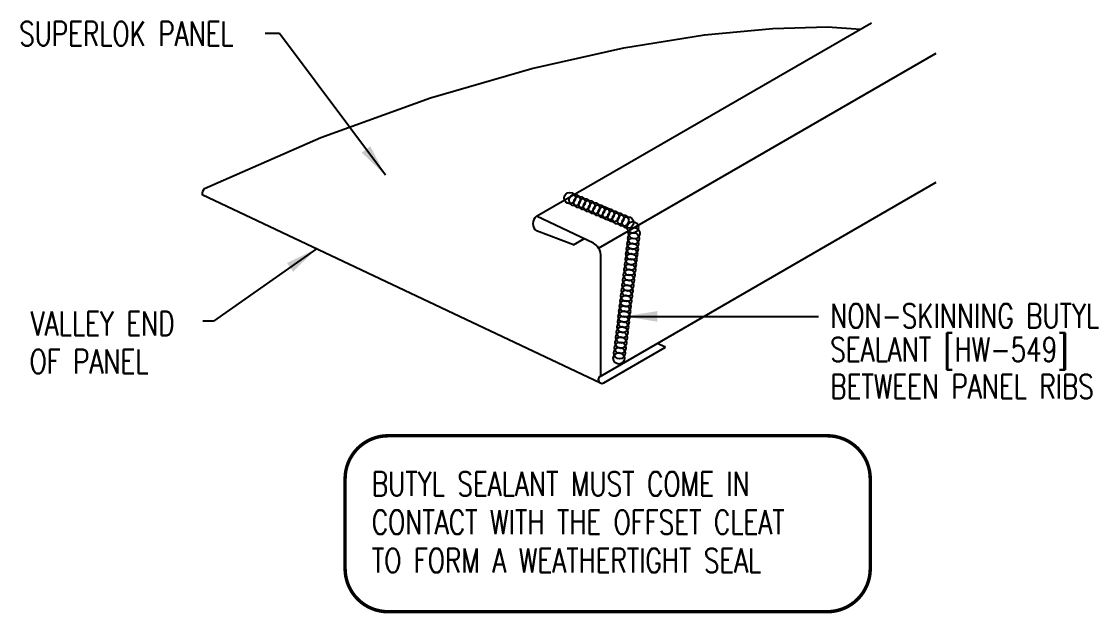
# Model space of a CAD drawing. Header units: inches. Extents: x 3 to 57.8, y 9.6 to 40.3.
# Drawn here: x 34.13 to 50.83, y 29.63 to 38.8 of the extents above; entities that cross this region are included whole.
import ezdxf

# ---------------------------------------------------------------- set-up
doc = ezdxf.new("R2010")
doc.units = ezdxf.units.IN
doc.header["$MEASUREMENT"] = 0
for name, color, linetype in [('PANEL', 11, 'Continuous'), ('SEALANT', 8, 'Continuous'), ('TEXT', 2, 'Continuous')]:
    doc.layers.add(name, color=color, linetype=linetype)
doc.styles.add('TEXT', font='SIMPLEX', dxfattribs={"width": 0.75, "height": 6})
doc.styles.add('TEXT1', font='ROMANS.shx', dxfattribs={"width": 0.75, "height": 0.375})
doc.dimstyles.new('DETAIL$7', dxfattribs={"dimscale": 4, "dimtxt": 6, "dimasz": 0.125, "dimexe": 0.0625, "dimexo": 0.125, "dimgap": 0.0625, "dimtad": 1, "dimdec": 5, "dimzin": 3, "dimdsep": 46, "dimlunit": 4, "dimtxsty": 'TEXT', "dimblk": 'ARCHTICK', "dimcen": 0.0625, "dimclrd": 7, "dimclre": 7, "dimclrt": 2, "dimadec": 0, "dimazin": 0, "dimtfac": 0.666667, "dimtdec": 5, "dimtmove": 0, "dimatfit": 3, "dimfxl": 0, "dimfrac": 2, "dimtolj": 1, "dimtzin": 3, "dimarcsym": 0})

# ---------------------------------------------------------------- blocks, each defined once
blk = doc.blocks.new('_ArchTick')
at = {"color": 0, "linetype": 'ByBlock', "const_width": 0.15}
blk.add_lwpolyline([(-0.5, -0.5), (0.5, 0.5)], dxfattribs=at)

msp = doc.modelspace()

# ---------------------------------------------------------------- linework, layer by layer
at = {"layer": 'PANEL'}
for p, q in [((42.11557, 35.77921, 0), (47.31172, 38.77921, 0)), ((43.0806, 35.2868, 0), (48.31172, 38.30699, 0)), ((43.10359, 33.30007, 0), (48.31172, 36.30699, 0)), ((43.10847, 33.19604, 0), (36.9316, 36.11292, 0)), ((42.99879, 35.36213, 0), (42.11557, 35.77921, 0)), ((42.68889, 35.33989, 0), (42.11557, 35.55281, 0)), ((42.68889, 35.33989, 0), (42.84951, 35.43263, 0)), ((43.11557, 33.30699, 0), (43.11557, 35.18518, 0)), ((43.16176, 33.19931, 0), (44.11635, 33.75044, 0)), ((44.11635, 33.75044, 0), (43.98835, 33.81089, 0))]:
    msp.add_line(p, q, dxfattribs=at)
at = {"layer": 'PANEL', "elevation": 0}
msp.add_lwpolyline([(36.96909, 36.20952), (38.77324, 37.00061), (40.47292, 37.61491), (42.04595, 38.07179), (43.47017, 38.39064), (44.72343, 38.59083), (45.78355, 38.69175), (46.62837, 38.71278), (47.13914, 38.67958)], dxfattribs=at)
at = {"layer": 'PANEL'}
for centre, radius, start, end in [((37.04951, 36.12213, 0), 0.11826, 131.903659, 184.468132), ((42.2054, 35.66601, 0), 0.14451, 128.431894, 231.568106), ((42.89338, 35.16556, 0), 0.22306, 5.047248, 61.797202), ((43.13267, 33.24969, 0), 0.05817, 120, 300)]:
    msp.add_arc(centre, radius, start, end, dxfattribs=at)
at = {"layer": 'SEALANT'}
for centre in [(42.63445, 36.06222, 0), (42.70939, 36.03068, 0), (42.78433, 35.99913, 0), (42.85927, 35.96759, 0), (42.9342, 35.93605, 0), (43.00914, 35.9045, 0), (43.08408, 35.87296, 0), (43.15902, 35.84142, 0), (43.23396, 35.80987, 0), (43.3089, 35.77833, 0), (43.38383, 35.74678, 0), (43.45877, 35.71524, 0), (43.53371, 35.6837, 0), (43.60865, 35.60851, 0), (43.63235, 35.51627, 0), (43.61257, 35.35487, 0), (43.62246, 35.43557, 0), (43.5928, 35.19346, 0), (43.60269, 35.27416, 0), (43.57302, 35.03205, 0), (43.58291, 35.11276, 0), (43.55324, 34.87065, 0), (43.56313, 34.95135, 0), (43.53347, 34.70924, 0), (43.54336, 34.78994, 0), (43.51369, 34.54784, 0), (43.52358, 34.62854, 0), (43.49391, 34.38643, 0), (43.5038, 34.46713, 0), (43.46425, 34.14432, 0), (43.47414, 34.22502, 0), (43.48403, 34.30573, 0), (43.44447, 33.98291, 0), (43.45436, 34.06362, 0), (43.4247, 33.82151, 0), (43.43458, 33.90221, 0), (43.40492, 33.6601, 0), (43.41481, 33.74081, 0), (43.39503, 33.5794, 0)]:
    msp.add_circle(centre, 0.08824, dxfattribs=at)
at = {"layer": 'TEXT', "color": 6, "const_width": 0.05333}
msp.add_lwpolyline([(39.14949, 30.32004), (39.14949, 31.71296, -0.41421356), (39.81615, 32.37962), (46.62537, 32.37962, -0.41421356), (47.29204, 31.71296), (47.29204, 30.32004, -0.41421356), (46.62537, 29.65337), (39.81615, 29.65337, -0.41421356)], format="xyb", close=True, dxfattribs=at)

# ---------------------------------------------------------------- texts
at = {"layer": 'TEXT', "style": 'TEXT1', "width": 0.75}
for s, p in [('SUPERLOK PANEL', (34.09666, 38.42184, 0)), ('NON-SKINNING BUTYL', (46.67175, 34.05003)), ('VALLEY END ', (34.27616, 33.93221, 0)), ('SEALANT [HW-549]', (46.67175, 33.52818)), ('OF PANEL', (34.25775, 33.34354, 0)), ('BETWEEN PANEL RIBS', (46.67175, 32.95526)), ('BUTYL SEALANT MUST COME IN', (39.56475, 31.44706)), ('CONTACT WITH THE OFFSET CLEAT', (39.56475, 30.85347)), ('TO FORM A WEATHERTIGHT SEAL', (39.56475, 30.25987))]:
    msp.add_text(s, height=0.375, dxfattribs=at).set_placement(p)

# ---------------------------------------------------------------- leaders
msp.add_leader([(43.4893, 34.22893, 0), (45.74408, 34.22893, 0), (46.4905, 34.22893, 0)], dimstyle='DETAIL$7')
at = {"layer": 'TEXT'}
for points in [[(39.77382, 36.41557, 0), (38.13085, 38.61112, 0), (37.91239, 38.61112, 0)], [(38.70453, 35.27569, 0), (37.11038, 34.15291, 0), (36.94589, 34.15291, 0)]]:
    msp.add_leader(points, dimstyle='DETAIL$7', dxfattribs=at)

doc.saveas('drawing.dxf')
